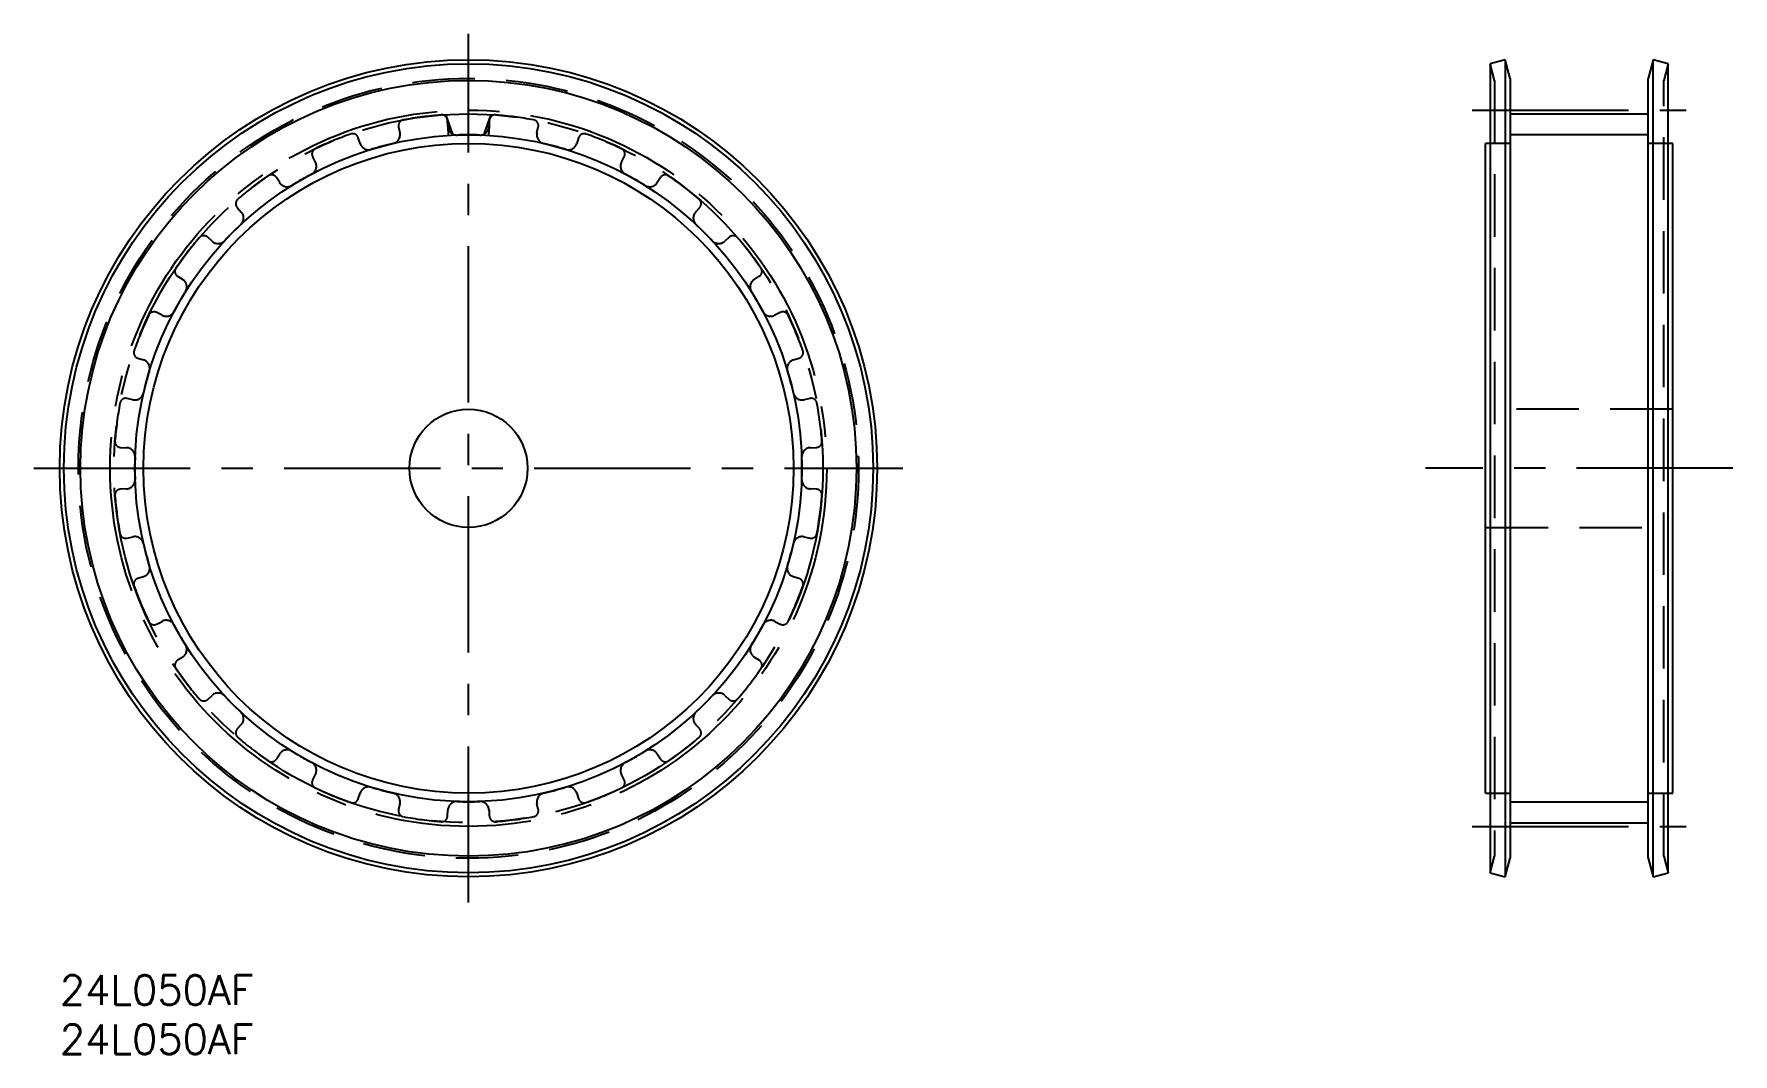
# Model space of a CAD drawing. Extents: x -3 to 170, y -8 to 96.
import ezdxf

# ---------------------------------------------------------------- set-up
doc = ezdxf.new("R2010")
doc.units = 0
doc.header["$LTSCALE"] = 0.5
for name, pattern in [('CENTER', [50.8, 31.75, -6.35, 6.35, -6.35]), ('DASHED', [19.05, 12.7, -6.35]), ('PHANTOM', [63.5, 31.75, -6.35, 6.35, -6.35, 6.35, -6.35])]:
    doc.linetypes.add(name, pattern=pattern)
for name, color, linetype in [('MSM_CENTER', 1, 'CENTER'), ('MSM_CONTINUOUS', 7, 'CONTINUOUS'), ('MSM_DASHED', 4, 'DASHED'), ('MSM_IMAGINARY', 6, 'PHANTOM'), ('MSM_NARROW', 5, 'CONTINUOUS'), ('MSM_PART_NUMBER', 7, 'CONTINUOUS')]:
    doc.layers.add(name, color=color, linetype=linetype)
doc.styles.get("Standard").update_dxf_attribs({"font": 'txt.shx', "height": 3, "bigfont": 'bigfont.shx'})

msp = doc.modelspace()

# ---------------------------------------------------------------- linework, layer by layer
at = {"layer": 'MSM_CENTER'}
for p, q in [((41.5, 7.38), (41.5, 95.62)), ((143.43, 87.88), (165.15, 87.88)), ((-2.62, 51.5), (85.62, 51.5)), ((169.91, 51.5), (138.67, 51.5)), ((143.43, 15.12), (165.15, 15.12))]:
    msp.add_line(p, q, dxfattribs=at)
msp.add_circle((41.5, 51.5), 36.38, dxfattribs=at)
at = {"layer": 'MSM_CONTINUOUS'}
for p, q in [((146.78, 93), (145.24, 92.59)), ((145.24, 92.59), (145.24, 10.41)), ((147.29, 91.11), (146.78, 93)), ((146.78, 93), (146.78, 10)), ((161.8, 93), (161.29, 91.11)), ((163.34, 92.59), (161.8, 93)), ((161.8, 10), (161.8, 93)), ((163.34, 10.41), (163.34, 92.59)), ((147.29, 91.11), (147.29, 11.89)), ((161.29, 11.89), (161.29, 91.11)), ((147.29, 87.5), (161.29, 87.5)), ((144.79, 18.5), (144.79, 84.5)), ((145.24, 84.5), (144.79, 84.5)), ((163.79, 84.5), (163.34, 84.5)), ((163.79, 18.5), (163.79, 84.5)), ((144.79, 18.5), (145.24, 18.5)), ((163.34, 18.5), (163.79, 18.5)), ((147.29, 15.5), (161.29, 15.5)), ((145.24, 10.41), (146.78, 10)), ((146.78, 10), (147.29, 11.89)), ((161.29, 11.89), (161.8, 10)), ((161.8, 10), (163.34, 10.41))]:
    msp.add_line(p, q, dxfattribs=at)
for radius in [41.5, 41.09, 39.4, 33, 6]:
    msp.add_circle((41.5, 51.5), radius, dxfattribs=at)
at = {"layer": 'MSM_DASHED'}
for p, q in [((145.69, 90.9), (145.24, 92.59)), ((163.34, 92.59), (162.89, 90.9)), ((145.69, 90.9), (145.69, 12.1)), ((162.89, 12.1), (162.89, 90.9)), ((39.41, 86.22), (39.38, 86.82)), ((43.62, 86.82), (43.59, 86.22)), ((30.49, 84.49), (30.31, 85.07)), ((34.41, 86.17), (34.54, 85.58)), ((48.46, 85.58), (48.59, 86.17)), ((52.69, 85.07), (52.51, 84.49)), ((25.68, 83.15), (25.95, 82.61)), ((57.05, 82.61), (57.32, 83.15)), ((147.29, 84.5), (145.24, 84.5)), ((163.34, 84.5), (161.29, 84.5)), ((22.33, 80.52), (22, 81.03)), ((61, 81.03), (60.67, 80.52)), ((18.02, 77.98), (18.43, 77.53)), ((64.57, 77.53), (64.98, 77.98)), ((15.47, 74.57), (15.02, 74.98)), ((67.98, 74.98), (67.53, 74.57)), ((11.97, 71), (12.48, 70.67)), ((70.52, 70.67), (71.03, 71)), ((10.39, 67.05), (9.85, 67.32)), ((73.15, 67.32), (72.61, 67.05)), ((7.93, 62.69), (8.51, 62.51)), ((74.49, 62.51), (75.07, 62.69)), ((7.42, 58.46), (6.83, 58.59)), ((76.17, 58.59), (75.58, 58.46)), ((163.79, 57.5), (144.79, 57.5)), ((6.18, 53.62), (6.78, 53.59)), ((76.22, 53.59), (76.82, 53.62)), ((6.78, 49.41), (6.18, 49.38)), ((76.82, 49.38), (76.22, 49.41)), ((144.79, 45.5), (163.79, 45.5)), ((6.83, 44.41), (7.42, 44.54)), ((75.58, 44.54), (76.17, 44.41)), ((8.51, 40.49), (7.93, 40.31)), ((75.07, 40.31), (74.49, 40.49)), ((9.85, 35.68), (10.39, 35.95)), ((72.61, 35.95), (73.15, 35.68)), ((12.48, 32.33), (11.97, 32)), ((71.03, 32), (70.52, 32.33)), ((15.02, 28.02), (15.47, 28.43)), ((67.53, 28.43), (67.98, 28.02)), ((18.43, 25.47), (18.02, 25.02)), ((64.98, 25.02), (64.57, 25.47)), ((22, 21.97), (22.33, 22.48)), ((60.67, 22.48), (61, 21.97)), ((25.95, 20.39), (25.68, 19.85)), ((57.32, 19.85), (57.05, 20.39)), ((30.31, 17.93), (30.49, 18.51)), ((34.54, 17.42), (34.41, 16.83)), ((48.59, 16.83), (48.46, 17.42)), ((52.51, 18.51), (52.69, 17.93)), ((145.24, 18.5), (147.29, 18.5)), ((161.29, 18.5), (163.34, 18.5)), ((39.38, 16.18), (39.41, 16.78)), ((43.59, 16.78), (43.62, 16.18)), ((145.24, 10.41), (145.69, 12.1)), ((162.89, 12.1), (163.34, 10.41))]:
    msp.add_line(p, q, dxfattribs=at)
msp.add_circle((41.5, 51.5), 39.61, dxfattribs=at)
for centre, radius, start, end in [((34.99, 86.3), 0.6, 100.5924, 192.3093), ((41.5, 51.5), 36, 94.4076, 100.5924), ((38.78, 86.8), 0.6, 2.6907, 94.4076), ((44.22, 86.8), 0.6, 85.5924, 177.3093), ((41.5, 51.5), 36, 79.4076, 85.5924), ((48.01, 86.3), 0.6, 347.6907, 79.4076), ((41.5, 51.5), 36, 109.4076, 115.5924), ((29.74, 84.89), 0.6, 17.6907, 109.4076), ((33.65, 85.38), 0.91, 283.0496, 12.3093), ((40.32, 86.26), 0.91, 182.6907, 271.9504), ((41.5, 51.5), 33.87, 88.0496, 91.9504), ((42.68, 86.26), 0.91, 268.0496, 357.3093), ((49.35, 85.38), 0.91, 167.6907, 256.9504), ((53.26, 84.89), 0.6, 70.5924, 162.3093), ((41.5, 51.5), 36, 64.4076, 70.5924), ((26.21, 83.43), 0.6, 115.5924, 207.3093), ((31.36, 84.77), 0.91, 197.6907, 286.9504), ((41.5, 51.5), 33.87, 103.0496, 106.9504), ((41.5, 51.5), 33.87, 73.0496, 76.9504), ((51.64, 84.77), 0.91, 253.0496, 342.3093), ((56.79, 83.43), 0.6, 332.6907, 64.4076), ((41.5, 51.5), 36, 124.4076, 130.5924), ((21.5, 80.71), 0.6, 32.6907, 124.4076), ((41.5, 51.5), 33.87, 118.0496, 121.9504), ((25.15, 82.19), 0.91, 298.0496, 27.3093), ((57.85, 82.19), 0.91, 152.6907, 241.9504), ((41.5, 51.5), 33.87, 58.0496, 61.9504), ((61.5, 80.71), 0.6, 55.5924, 147.3093), ((41.5, 51.5), 36, 49.4076, 55.5924), ((23.09, 81.01), 0.91, 212.6907, 301.9504), ((59.91, 81.01), 0.91, 238.0496, 327.3093), ((18.47, 78.38), 0.6, 130.5924, 222.3093), ((64.53, 78.38), 0.6, 317.6907, 49.4076), ((41.5, 51.5), 33.87, 133.0496, 136.9504), ((17.76, 76.92), 0.91, 313.0496, 42.3093), ((65.24, 76.92), 0.91, 137.6907, 226.9504), ((41.5, 51.5), 33.87, 43.0496, 46.9504), ((41.5, 51.5), 36, 139.4076, 145.5924), ((14.62, 74.53), 0.6, 47.6907, 139.4076), ((16.08, 75.24), 0.91, 227.6907, 316.9504), ((66.92, 75.24), 0.91, 223.0496, 312.3093), ((68.38, 74.53), 0.6, 40.5924, 132.3093), ((41.5, 51.5), 36, 34.4076, 40.5924), ((12.29, 71.5), 0.6, 145.5924, 237.3093), ((70.71, 71.5), 0.6, 302.6907, 34.4076), ((41.5, 51.5), 33.87, 148.0496, 151.9504), ((11.99, 69.91), 0.91, 328.0496, 57.3093), ((71.01, 69.91), 0.91, 122.6907, 211.9504), ((41.5, 51.5), 33.87, 28.0496, 31.9504), ((9.57, 66.79), 0.6, 62.6907, 154.4076), ((10.81, 67.85), 0.91, 242.6907, 331.9504), ((72.19, 67.85), 0.91, 208.0496, 297.3093), ((73.43, 66.79), 0.6, 25.5924, 117.3093), ((41.5, 51.5), 36, 154.4076, 160.5924), ((41.5, 51.5), 36, 19.4076, 25.5924), ((8.11, 63.26), 0.6, 160.5924, 252.3093), ((8.23, 61.64), 0.91, 343.0496, 72.3093), ((74.77, 61.64), 0.91, 107.6907, 196.9504), ((74.89, 63.26), 0.6, 287.6907, 19.4076), ((41.5, 51.5), 33.87, 163.0496, 166.9504), ((41.5, 51.5), 33.87, 13.0496, 16.9504), ((7.62, 59.35), 0.91, 257.6907, 346.9504), ((75.38, 59.35), 0.91, 193.0496, 282.3093), ((41.5, 51.5), 36, 169.4076, 175.5924), ((6.7, 58.01), 0.6, 77.6907, 169.4076), ((76.3, 58.01), 0.6, 10.5924, 102.3093), ((41.5, 51.5), 36, 4.4076, 10.5924), ((6.2, 54.22), 0.6, 175.5924, 267.3093), ((6.74, 52.68), 0.91, 358.0496, 87.3093), ((76.26, 52.68), 0.91, 92.6907, 181.9504), ((76.8, 54.22), 0.6, 272.6907, 4.4076), ((41.5, 51.5), 33.87, 178.0496, 181.9504), ((41.5, 51.5), 33.87, 358.0496, 1.9504), ((6.74, 50.32), 0.91, 272.6907, 1.9504), ((76.26, 50.32), 0.91, 178.0496, 267.3093), ((6.2, 48.78), 0.6, 92.6907, 184.4076), ((41.5, 51.5), 36, 184.4076, 190.5924), ((76.8, 48.78), 0.6, 355.5924, 87.3093), ((41.5, 51.5), 36, 349.4076, 355.5924), ((6.7, 44.99), 0.6, 190.5924, 282.3093), ((76.3, 44.99), 0.6, 257.6907, 349.4076), ((7.62, 43.65), 0.91, 13.0496, 102.3093), ((41.5, 51.5), 33.87, 193.0496, 196.9504), ((41.5, 51.5), 33.87, 343.0496, 346.9504), ((75.38, 43.65), 0.91, 77.6907, 166.9504), ((8.23, 41.36), 0.91, 287.6907, 16.9504), ((74.77, 41.36), 0.91, 163.0496, 252.3093), ((8.11, 39.74), 0.6, 107.6907, 199.4076), ((74.89, 39.74), 0.6, 340.5924, 72.3093), ((41.5, 51.5), 36, 199.4076, 205.5924), ((41.5, 51.5), 36, 334.4076, 340.5924), ((9.57, 36.21), 0.6, 205.5924, 297.3093), ((10.81, 35.15), 0.91, 28.0496, 117.3093), ((41.5, 51.5), 33.87, 208.0496, 211.9504), ((41.5, 51.5), 33.87, 328.0496, 331.9504), ((72.19, 35.15), 0.91, 62.6907, 151.9504), ((73.43, 36.21), 0.6, 242.6907, 334.4076), ((11.99, 33.09), 0.91, 302.6907, 31.9504), ((71.01, 33.09), 0.91, 148.0496, 237.3093), ((12.29, 31.5), 0.6, 122.6907, 214.4076), ((41.5, 51.5), 36, 214.4076, 220.5924), ((41.5, 51.5), 36, 319.4076, 325.5924), ((70.71, 31.5), 0.6, 325.5924, 57.3093), ((14.62, 28.47), 0.6, 220.5924, 312.3093), ((16.08, 27.76), 0.91, 43.0496, 132.3093), ((41.5, 51.5), 33.87, 223.0496, 226.9504), ((41.5, 51.5), 33.87, 313.0496, 316.9504), ((66.92, 27.76), 0.91, 47.6907, 136.9504), ((68.38, 28.47), 0.6, 227.6907, 319.4076), ((17.76, 26.08), 0.91, 317.6907, 46.9504), ((65.24, 26.08), 0.91, 133.0496, 222.3093), ((18.47, 24.62), 0.6, 137.6907, 229.4076), ((41.5, 51.5), 36, 229.4076, 235.5924), ((41.5, 51.5), 36, 304.4076, 310.5924), ((64.53, 24.62), 0.6, 310.5924, 42.3093), ((23.09, 21.99), 0.91, 58.0496, 147.3093), ((41.5, 51.5), 33.87, 238.0496, 241.9504), ((41.5, 51.5), 33.87, 298.0496, 301.9504), ((59.91, 21.99), 0.91, 32.6907, 121.9504), ((21.5, 22.29), 0.6, 235.5924, 327.3093), ((25.15, 20.81), 0.91, 332.6907, 61.9504), ((57.85, 20.81), 0.91, 118.0496, 207.3093), ((61.5, 22.29), 0.6, 212.6907, 304.4076), ((26.21, 19.57), 0.6, 152.6907, 244.4076), ((41.5, 51.5), 36, 244.4076, 250.5924), ((31.36, 18.23), 0.91, 73.0496, 162.3093), ((41.5, 51.5), 33.87, 253.0496, 256.9504), ((41.5, 51.5), 33.87, 283.0496, 286.9504), ((51.64, 18.23), 0.91, 17.6907, 106.9504), ((41.5, 51.5), 36, 289.4076, 295.5924), ((56.79, 19.57), 0.6, 295.5924, 27.3093), ((29.74, 18.11), 0.6, 250.5924, 342.3093), ((33.65, 17.62), 0.91, 347.6907, 76.9504), ((40.32, 16.74), 0.91, 88.0496, 177.3093), ((41.5, 51.5), 33.87, 268.0496, 271.9504), ((42.68, 16.74), 0.91, 2.6907, 91.9504), ((49.35, 17.62), 0.91, 103.0496, 192.3093), ((53.26, 18.11), 0.6, 197.6907, 289.4076), ((34.99, 16.7), 0.6, 167.6907, 259.4076), ((41.5, 51.5), 36, 259.4076, 265.5924), ((38.78, 16.2), 0.6, 265.5924, 357.3093), ((44.22, 16.2), 0.6, 182.6907, 274.4076), ((41.5, 51.5), 36, 274.4076, 280.5924), ((48.01, 16.7), 0.6, 280.5924, 12.3093)]:
    msp.add_arc(centre, radius, start, end, dxfattribs=at)
at = {"layer": 'MSM_IMAGINARY'}
msp.add_circle((41.5, 51.5), 36, dxfattribs=at)
at = {"layer": 'MSM_NARROW'}
for p, q in [((39.95, 85.33), (39.19, 87.43)), ((43.05, 85.33), (43.81, 87.43)), ((39.41, 86.22), (39.45, 85.31)), ((43.59, 86.22), (43.55, 85.31)), ((161.29, 85.37), (147.29, 85.37)), ((147.29, 17.63), (161.29, 17.63))]:
    msp.add_line(p, q, dxfattribs=at)
msp.add_circle((41.5, 51.5), 33.87, dxfattribs=at)

# ---------------------------------------------------------------- texts
at = {"layer": 'MSM_PART_NUMBER'}
for p in [(0, -3), (0, -8)]:
    msp.add_text('24L050AF', height=3, dxfattribs=at).set_placement(p)

doc.saveas('drawing.dxf')
